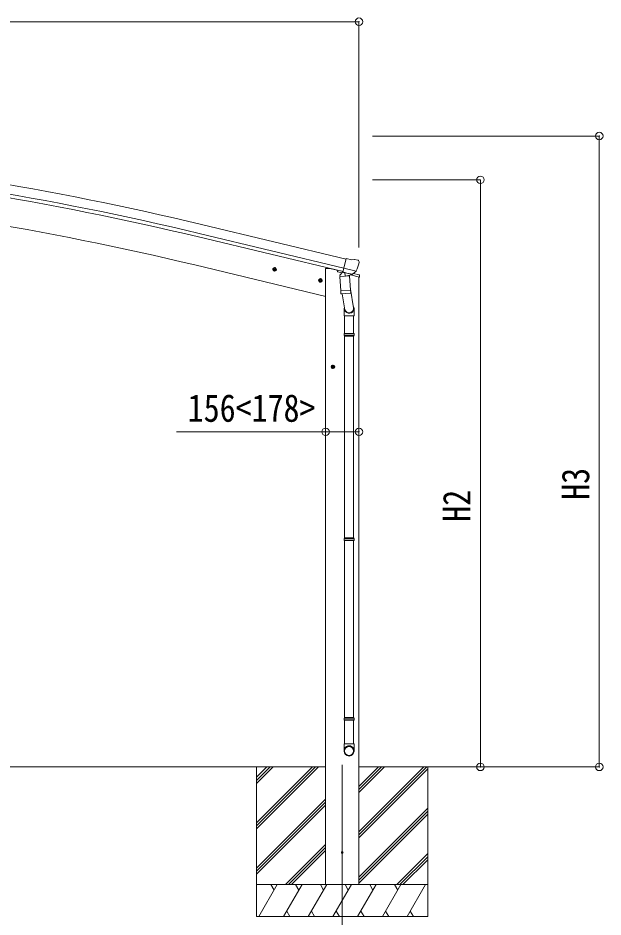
# Model space of a CAD drawing. Units: millimetres at full size, sheet at 1:35; details may follow other scales. Extents: x -9783 to 9892, y -6828 to 6752.
# Drawn here: x -2051 to 681, y -1671 to 2533 of the extents above; entities that cross this region are included whole.
import ezdxf
from ezdxf.enums import TextEntityAlignment as Align

# ---------------------------------------------------------------- set-up
doc = ezdxf.new("R2010")
doc.units = ezdxf.units.MM
doc.header["$LTSCALE"] = 35
doc.header["$PDMODE"] = 32
doc.header["$PDSIZE"] = 35
for name, color, linetype, lineweight in [('0-0_0', 7, 'Continuous', 9), ('0-1_本体', 4, 'Continuous', 9), ('0-2_部品', 7, 'Continuous', 9), ('0-8_PARTS2', 2, 'Continuous', 9), ('0-A_寸法', 6, 'Continuous', 9)]:
    doc.layers.add(name, color=color, linetype=linetype, lineweight=lineweight)
doc.styles.add('ＭＳ ゴシック', font='')
doc.styles.get('ＭＳ ゴシック').set_extended_font_data('MS Gothic')

msp = doc.modelspace()

# ---------------------------------------------------------------- linework, layer by layer
at = {"layer": '0-0_0'}
for p, q in [((-7484.44, -968.88), (-615.47, -968.88)), ((-937.02, -968.88), (-937.02, -1668.88)), ((-937.02, -1229.61), (-676.29, -968.88)), ((-937.02, -1243.75), (-662.15, -968.88)), ((-937.02, -1257.89), (-648.01, -968.88)), ((-937.02, -1045.76), (-860.14, -968.88)), ((-937.02, -1031.62), (-874.28, -968.88)), ((-937.02, -1017.47), (-888.44, -968.89)), ((-888.43, -968.89), (-888.42, -968.88)), ((-459.27, -1088.51), (-339.64, -968.88)), ((-459.27, -1074.37), (-353.78, -968.88)), ((-459.27, -1060.23), (-367.92, -968.88)), ((-459.27, -1272.36), (-155.8, -968.89)), ((-459.27, -1286.5), (-141.66, -968.89)), ((-459.27, -1300.64), (-137.02, -978.39)), ((-458.77, -968.88), (-23.59, -968.88)), ((-137.02, -968.88), (-137.02, -1668.88)), ((-937.02, -1441.74), (-614.77, -1119.49)), ((-937.02, -1455.88), (-614.77, -1133.63)), ((-937.02, -1470.02), (-614.77, -1147.77)), ((-459.27, -1484.49), (-137.02, -1162.24)), ((-459.27, -1498.63), (-137.02, -1176.38)), ((-459.27, -1512.77), (-137.02, -1190.52)), ((-802.03, -1518.88), (-614.77, -1331.62)), ((-787.89, -1518.88), (-614.77, -1345.76)), ((-773.74, -1518.88), (-614.77, -1359.9)), ((-281.53, -1518.88), (-137.02, -1374.37)), ((-267.39, -1518.88), (-137.02, -1388.51)), ((-253.24, -1518.88), (-137.02, -1402.65)), ((-137.02, -1518.88), (-937.02, -1518.88)), ((-926.73, -1668.88), (-840.13, -1518.88)), ((-855.13, -1544.86), (-870.13, -1518.88)), ((-811.26, -1668.88), (-724.66, -1518.88)), ((-739.66, -1544.86), (-754.66, -1518.88)), ((-695.79, -1668.88), (-609.19, -1518.88)), ((-624.19, -1544.86), (-639.19, -1518.88)), ((-580.32, -1668.88), (-493.72, -1518.88)), ((-508.72, -1544.86), (-523.72, -1518.88)), ((-464.85, -1668.88), (-378.25, -1518.88)), ((-393.25, -1544.86), (-408.25, -1518.88)), ((-349.38, -1668.88), (-262.78, -1518.88)), ((-292.78, -1518.88), (-277.78, -1544.86)), ((-233.91, -1668.88), (-147.31, -1518.88)), ((-937.02, -1668.88), (-137.02, -1668.88)), ((-796.26, -1642.9), (-781.26, -1668.88)), ((-680.79, -1642.9), (-665.79, -1668.88)), ((-565.32, -1642.9), (-550.32, -1668.88)), ((-449.85, -1642.9), (-434.85, -1668.88)), ((-334.38, -1642.9), (-319.38, -1668.88)), ((-218.91, -1642.9), (-203.91, -1668.88))]:
    msp.add_line(p, q, dxfattribs=at)
at = {"layer": '0-1_本体'}
for p, q in [((-518.79, 1405.35), (-1194.48, 1567.3)), ((-528.87, 1363.37), (-1204.54, 1525.32)), ((-532.8, 1347.01), (-1208.46, 1508.96)), ((-614.27, 1231.12), (-1225.08, 1377.76)), ((-614.6, 1361.12), (-614.6, -1518.88)), ((-458.6, 1322.15), (-458.6, -1518.88))]:
    msp.add_line(p, q, dxfattribs=at)
msp.add_lwpolyline([(-614.6, 1361.12), (-594.6, 1361.12), (-560.76, 1353)], dxfattribs=at)
for centre, radius, start, end in [((-4567.23, -12503.95), 14469.82, 76.52099, 85.02099), ((-4567.23, -12503.95), 14409.82, 76.52099, 85.02099), ((-4567.23, -12503.95), 14426.65, 76.52099, 85.02099), ((-4584.65, -12617.05), 14392.42, 76.50111, 84.99887)]:
    msp.add_arc(centre, radius, start, end, dxfattribs=at)
at = {"layer": '0-2_部品'}
for p, q in [((-492.39, 1401.06), (-518.32, 1407.29)), ((-492.39, 1401.06), (-479.13, 1403.76)), ((-464.65, 1400.58), (-477.83, 1403.74)), ((-461.55, 1398.33), (-457.7, 1392.03)), ((-457.33, 1389.75), (-457.61, 1388.6)), ((-843.07, 1355.06), (-862.52, 1359.73)), ((-860.09, 1359.15), (-854.93, 1364.59)), ((-857.96, 1351.95), (-860.09, 1359.15)), ((-855.13, 1347.67), (-850.46, 1367.12)), ((-854.93, 1364.59), (-847.63, 1362.84)), ((-847.63, 1362.84), (-845.5, 1355.64)), ((-560.76, 1353.78), (-560.76, 1350.46)), ((-538.04, 1341.06), (-556.93, 1345.6)), ((-534.05, 1345.66), (-547.36, 1330.34)), ((-533.1, 1345.72), (-534.05, 1345.66)), ((-471.39, 1349.44), (-528.9, 1363.25)), ((-488.24, 1334.53), (-471.86, 1349.03)), ((-629.25, 1303.31), (-648.69, 1307.98)), ((-646.27, 1307.4), (-641.1, 1312.84)), ((-644.14, 1300.2), (-646.27, 1307.4)), ((-641.3, 1295.92), (-636.63, 1315.37)), ((-641.1, 1312.84), (-633.8, 1311.09)), ((-633.8, 1311.09), (-631.67, 1303.89)), ((-548.46, 1323.89), (-502.78, 1327.08)), ((-543.79, 1257.05), (-548.46, 1323.89)), ((-547.36, 1330.34), (-546.92, 1324)), ((-530.02, 1343.25), (-531.55, 1343.62)), ((-493.32, 1334.44), (-530.02, 1343.25)), ((-524.07, 1341.43), (-523.05, 1326.82)), ((-495.86, 1332.43), (-521.67, 1325.99)), ((-504.55, 1330.26), (-504.32, 1326.98)), ((-502.78, 1327.08), (-498.1, 1260.25)), ((-456.21, 1321.42), (-498.91, 1331.67)), ((-490.95, 1333.97), (-498.47, 1335.77)), ((-495.15, 1334.21), (-495.1, 1333.47)), ((-491.79, 1334.07), (-493.32, 1334.44)), ((-484.71, 1337.52), (-458.51, 1331.23)), ((-456.21, 1328.31), (-456.21, 1321.42)), ((-498.44, 1265.13), (-483.92, 1177.36)), ((-543.79, 1257.05), (-498.1, 1260.25)), ((-543.78, 1257.05), (-542.89, 1244.36)), ((-499.09, 1245.64), (-540.78, 1242.73)), ((-537.27, 1242.97), (-524.62, 1168.04)), ((-497.24, 1247.78), (-498.11, 1260.25)), ((-497.64, 1246.42), (-497.64, 1246.42)), ((-527.77, 1174.86), (-527.77, 1140.2)), ((-527.77, 1140.2), (-481.77, 1140.2)), ((-525.77, 1140.2), (-525.77, 1057.68)), ((-483.77, 1140.2), (-483.77, 1057.68)), ((-481.77, 1140.2), (-481.77, 1174.55)), ((-527.77, 1055.68), (-526.77, 1057.68)), ((-527.77, 1055.68), (-481.77, 1055.68)), ((-527.77, 1055.68), (-527.77, 1047.68)), ((-526.77, 1057.68), (-482.77, 1057.68)), ((-481.77, 1055.68), (-482.77, 1057.68)), ((-527.77, 1047.68), (-481.77, 1047.68)), ((-527.77, 1047.68), (-526.77, 1045.68)), ((-526.77, 1045.68), (-482.77, 1045.68)), ((-525.77, 1045.68), (-525.77, 101.49)), ((-483.77, 1045.68), (-483.77, 101.49)), ((-590.27, 901.62), (-570.27, 901.62)), ((-586.77, 905.37), (-580.27, 909.13)), ((-580.27, 891.62), (-580.27, 911.62)), ((-580.27, 909.13), (-573.77, 905.37)), ((-573.77, 897.87), (-580.27, 894.11)), ((-573.77, 905.37), (-573.77, 897.87)), ((-527.77, 99.49), (-526.77, 101.49)), ((-527.77, 99.49), (-481.77, 99.49)), ((-527.77, 99.49), (-527.77, 91.49)), ((-527.77, 91.49), (-481.77, 91.49)), ((-527.77, 91.49), (-526.77, 89.49)), ((-526.77, 101.49), (-482.77, 101.49)), ((-526.77, 89.49), (-482.77, 89.49)), ((-525.77, 89.49), (-525.77, -738.43)), ((-483.77, 89.49), (-483.77, -738.43)), ((-481.77, 99.49), (-482.77, 101.49)), ((-527.77, -740.43), (-526.77, -738.43)), ((-527.77, -740.43), (-481.77, -740.43)), ((-527.77, -740.43), (-527.77, -748.43)), ((-527.77, -748.43), (-481.77, -748.43)), ((-527.77, -748.43), (-526.77, -750.43)), ((-526.77, -738.43), (-482.77, -738.43)), ((-526.77, -750.43), (-482.77, -750.43)), ((-525.77, -750.43), (-525.77, -860.43)), ((-483.77, -750.43), (-483.77, -860.43)), ((-481.77, -740.43), (-482.77, -738.43)), ((-527.77, -894.58), (-527.77, -860.43)), ((-527.77, -860.43), (-481.77, -860.43)), ((-481.77, -894.58), (-481.77, -860.43))]:
    msp.add_line(p, q, dxfattribs=at)
for points in [[(-523.75, 1341.84), (-533.48, 1344.18), (-518.32, 1407.29)], [(-845.5, 1355.64), (-850.66, 1350.2), (-857.96, 1351.95)], [(-471.12, 1350.02), (-471.7, 1349.18), (-471.86, 1349.03)], [(-631.67, 1303.89), (-636.84, 1298.45), (-644.14, 1300.2)], [(-523.75, 1341.84), (-523.52, 1341.69), (-498.75, 1335.74), (-498.47, 1335.77)], [(-481.77, 1055.68), (-481.77, 1047.68), (-482.77, 1045.68)], [(-580.27, 894.11), (-586.77, 897.87), (-586.77, 905.37)], [(-481.77, 99.49), (-481.77, 91.49), (-482.77, 89.49)], [(-481.77, -740.43), (-481.77, -748.43), (-482.77, -750.43)]]:
    msp.add_lwpolyline(points, dxfattribs=at)
for centre, radius in [((-852.8, 1357.39), 8.5), ((-852.8, 1357.39), 7.7), ((-852.8, 1357.39), 6.5), ((-638.97, 1305.64), 8.5), ((-638.97, 1305.64), 7.7), ((-638.97, 1305.64), 6.5), ((-580.27, 901.62), 8.5), ((-580.27, 901.62), 7.7), ((-580.27, 901.62), 6.5)]:
    msp.add_circle(centre, radius, dxfattribs=at)
at = {"layer": '0-2_部品', "color": 4}
msp.add_circle((-536.52, -1368.88), 4.5, dxfattribs=at)
at = {"layer": '0-2_部品'}
for centre, radius, start, end in [((-478.53, 1400.82), 3, 76.5, 101.5), ((-654.42, 1435.85), 202.4, 334.90875, 346.5), ((-465.82, 1395.71), 5, 31.5, 76.5), ((-555.76, 1350.46), 5, 180, 256.5), ((-531.43, 1344.11), 0.5, 221.23754, 256.5), ((-524.67, 1341.35), 0.604, 7.79405, 79.40158), ((-522.03, 1326.97), 1.03, 188.03431, 289.96103), ((-496.1, 1333.4), 1, 284, 4), ((-494.66, 1334.25), 0.5, 76.5, 184), ((-491.67, 1334.56), 0.5, 256.5, 291.76246), ((-459.21, 1328.31), 3, 0, 76.5), ((-540.92, 1244.72), 2, 190.53157, 274), ((-499.23, 1247.64), 2, 274, 322.59038), ((-499.18, 1247.61), 1.95, 322.52234, 4.95983)]:
    msp.add_arc(centre, radius, start, end, dxfattribs=at)
for centre, major_axis, ratio, start_param, end_param in [((-460.25, 1390.46), (1.57, -2.57), 0.99628, 0.7835347, 1.5707963), ((-490.25, 1336.89), (0.73, -2.92), 0.997631, 5.8041905, 5.8929484), ((-490.28, 1337.02), (-2.63, 3.16), 0.650902, 2.1145521, 2.1873627), ((-490.23, 1336.79), (0.73, -2.92), 0.997631, 5.965759, 6.7621801), ((-504.77, 1174.86), (-23, 0), 0.996195, 6.0000678, 10.0103449), ((-504.77, 1174.86), (-21, 0), 0.996195, 0.3319459, 3.3482706), ((-504.77, -892.83), (23, 0), 0.996195, 6.2831853, 9.424778), ((-504.77, -894.58), (23, 0), 0.996195, 6.2831853, 9.424778), ((-504.77, -894.58), (0, -23.43), 0.981806, 4.712389, 7.8539816)]:
    msp.add_ellipse(centre, major_axis=major_axis, ratio=ratio, start_param=start_param, end_param=end_param, dxfattribs=at)
msp.add_ellipse((-504.77, -894.58), major_axis=(-21, 0), ratio=0.996195, dxfattribs=at)
at = {"layer": '0-8_PARTS2'}
msp.add_line((-536.52, -959.67), (-536.52, -1809.91), dxfattribs=at)
at = {"layer": '0-A_寸法'}
for p, q in [((-458.6, 2515.02), (-7640.6, 2515.02)), ((-458.6, 2515.02), (-458.6, 1460.2)), ((663.69, 1980.7), (-395.76, 1980.7)), ((663.69, -968.88), (663.69, 1980.7)), ((108.67, 1775.8), (-395.76, 1775.8)), ((108.67, -968.88), (108.67, 1775.8)), ((-614.6, 597.89), (-1310.76, 597.89)), ((-614.6, 597.89), (-458.6, 597.89)), ((108.67, -968.88), (-395.76, -968.88)), ((663.69, -968.88), (108.67, -968.88))]:
    msp.add_line(p, q, dxfattribs=at)
for p in [(-458.6, 2515.02), (663.69, 1980.7), (108.67, 1775.8), (-614.6, 597.89), (-458.6, 597.89), (108.67, -968.88), (663.69, -968.88)]:
    msp.add_point(p, dxfattribs=at)

# ---------------------------------------------------------------- texts
at = {"layer": '0-A_寸法', "color": 7, "style": 'ＭＳ ゴシック', "width": 0.85}
msp.add_text('156<178>', height=129, dxfattribs=at).set_placement((-1258.6, 605.89), align=Align.BOTTOM_LEFT)
for s, p in [('H3', (655.69, 279.91)), ('H2', (100.67, 177.46))]:
    msp.add_text(s, height=129, rotation=90, dxfattribs=at).set_placement(p, align=Align.BOTTOM_LEFT)

doc.saveas('drawing.dxf')
